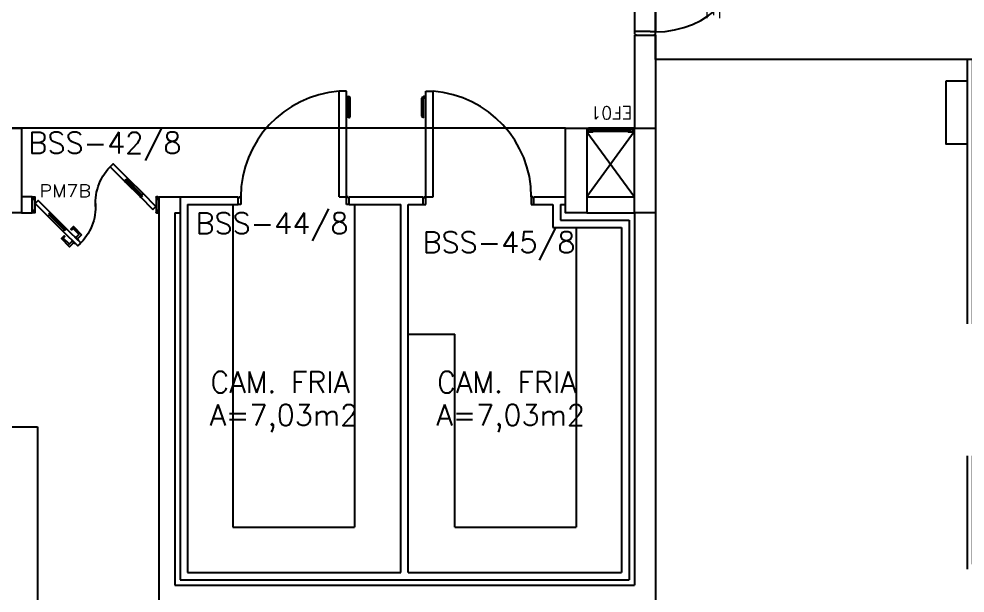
# Model space of a CAD drawing. Header units: millimetres. Extents: x 2046 to 2564, y 885 to 1120.
# Drawn here: x 2338.89 to 2347.84, y 926.98 to 932.41 of the extents above; entities that cross this region are included whole.
import ezdxf

# ---------------------------------------------------------------- set-up
doc = ezdxf.new("R2010")
doc.units = ezdxf.units.MM
doc.header["$LTSCALE"] = 10
doc.linetypes.add('DASHDOT2', pattern=[0.5, 0.25, -0.125, 0, -0.125])
doc.linetypes.add('HIDDEN', pattern=[0.375, 0.25, -0.125])
for name, color, linetype in [('AR-ALV', 2, 'Continuous'), ('AR-BANCADAS', 1, 'Continuous'), ('AR-DASH', 1, 'DASHDOT2'), ('AR-DIVISÓRIAS', 2, 'Continuous'), ('AR-ESCADA', 2, 'Continuous'), ('AR-ESQ', 1, 'Continuous'), ('AR-ESTC', 3, 'Continuous'), ('AR-PF-maçaneta', 1, 'Continuous'), ('AR-PF-mov', 1, 'Continuous'), ('AR-PF-pm1', 2, 'Continuous'), ('AR-PF-soleira', 1, 'Continuous'), ('AR-PISO', 1, 'Continuous'), ('AR-PORTA', 1, 'Continuous'), ('AR-PROJ', 1, 'HIDDEN'), ('AR-SHAFT', 1, 'Continuous'), ('BC- VISTA', 1, 'Continuous'), ('CAMARA FRIA-CONG', 1, 'Continuous'), ('DT-ESQ-PERFIL CADEIRA-C', 2, 'Continuous'), ('DT-ESQ-PERFIL CADEIRA-V', 1, 'Continuous'), ('DT-ESQ-VENEZIANA-C', 1, 'Continuous'), ('DT-ESQ-VENEZIANA-V', 1, 'Continuous'), ('DT-TXTESQ', 2, 'Continuous'), ('DT-TXTMOD', 1, 'Continuous'), ('ENDEREÇO', 2, 'Continuous'), ('ES-GUARDACORPO', 2, 'Continuous'), ('maçaneta', 1, 'Continuous'), ('mov', 1, 'Continuous'), ('PM-PERFIL U-C', 2, 'Continuous'), ('PM-TXT', 2, 'Continuous'), ('PM-VIDRO', 2, 'Continuous'), ('pm1', 2, 'Continuous'), ('pm2', 1, 'Continuous'), ('PROJ2', 1, 'HIDDEN'), ('TEXTO', 2, 'Continuous'), ('Área', 2, 'Continuous')]:
    doc.layers.add(name, color=color, linetype=linetype)
doc.styles.add('S10', font='simplex.shx', dxfattribs={"height": 0.1})
doc.styles.add('S12', font='simplex.shx', dxfattribs={"width": 1.1, "height": 0.12})
doc.styles.add('UNB-100', font='simplex.shx', dxfattribs={"height": 0.2})
doc.styles.add('UNB1-100', font='simplex.shx', dxfattribs={"height": 0.2})

# ---------------------------------------------------------------- blocks, each defined once
blk = doc.blocks.new('EF01-P')
at = {"layer": 'DT-ESQ-PERFIL CADEIRA-C', "ltscale": 0.1}
for points in [[(0.01, 0.0015), (0.01, 0.003), (0.0015, 0.003, 1), (0.0015, 0), (0.015, 0, 0.414214), (0.0165, 0.0015), (0.0165, 0.0335), (0.043, 0.0335)], [(0.043, 0.0065), (0.018, 0.0065), (0.018, 0.0165), (0.0165, 0.0165), (0.0165, 0.0065, 0.414214), (0.018, 0.005), (0.043, 0.005), (0.0565, 0.005, 1), (0.0565, 0.008), (0.043, 0.008), (0.043, 0.02), (0.043, 0.032), (0.0565, 0.032, 1), (0.0565, 0.035), (0.043, 0.035), (0.0165, 0.035, 0.414214), (0.015, 0.0335), (0.015, 0.0015), (0.0015, 0.0015)], [(0.0415, 0.02), (0.0415, 0.032, -0.414214), (0.043, 0.0335), (0.0565, 0.0335)], [(0.0415, 0.02), (0.0415, 0.008, 0.414214), (0.043, 0.0065), (0.0565, 0.0065)], [(0.407, 0.0065), (0.432, 0.0065), (0.432, 0.0165), (0.4335, 0.0165), (0.4335, 0.0065, -0.414214), (0.432, 0.005), (0.407, 0.005), (0.3935, 0.005, -1), (0.3935, 0.008), (0.407, 0.008), (0.407, 0.02), (0.407, 0.032), (0.3935, 0.032, -1), (0.3935, 0.035), (0.407, 0.035), (0.4335, 0.035, -0.414214), (0.435, 0.0335), (0.435, 0.0015), (0.4485, 0.0015)], [(0.4085, 0.02), (0.4085, 0.032, 0.414214), (0.407, 0.0335), (0.3935, 0.0335)], [(0.4085, 0.02), (0.4085, 0.008, -0.414214), (0.407, 0.0065), (0.3935, 0.0065)], [(0.44, 0.0015), (0.44, 0.003), (0.4485, 0.003, -1), (0.4485, 0), (0.435, 0, -0.414214), (0.4335, 0.0015), (0.4335, 0.0335), (0.407, 0.0335)]]:
    blk.add_lwpolyline(points, format="xyb", dxfattribs=at)
at = {"layer": 'DT-ESQ-PERFIL CADEIRA-V', "ltscale": 0.1}
blk.add_line((0.015, 0), (0.435, 0), dxfattribs=at)
at = {"layer": 'DT-ESQ-VENEZIANA-C', "ltscale": 0.1}
for p, q in [((0.043, 0.0105), (0.407, 0.0105)), ((0.043, 0.009), (0.407, 0.009))]:
    blk.add_line(p, q, dxfattribs=at)
at = {"layer": 'DT-ESQ-VENEZIANA-V', "ltscale": 0.1}
blk.add_line((0.043, 0.031), (0.407, 0.031), dxfattribs=at)
at = {"layer": 'DT-TXTESQ', "ltscale": 0.1, "style": 'S12'}
blk.add_text('EF01', height=0.12, dxfattribs=at).set_placement((0.0192, -0.205))
at = {"layer": 'DT-TXTMOD', "ltscale": 0.1, "style": 'S10', "flags": 3}
blk.add_attdef('EF01', (0.0208, -0.14), '', height=0.1, dxfattribs=at)
blk = doc.blocks.new('ES-2P-1PAV-D')
at = {"layer": 'AR-DASH'}
for p, q in [((5.5781, -2.4698), (6.5692, -1.8901)), ((5.4619, -2.5955), (5.5781, -2.4182)), ((5.5781, -2.4182), (5.5781, -2.4698)), ((4.6489, -2.9309), (5.4795, -2.516)), ((5.4795, -2.516), (5.4619, -2.5955))]:
    blk.add_line(p, q, dxfattribs=at)
at = {"layer": 'AR-ESTC'}
for points in [[(4.55, -1.35), (4.55, -1.32), (4.55, -0.775), (4.75, -0.775), (4.75, -1.32), (4.75, -1.35), (4.75, -3.9), (4.55, -3.9)], [(2.75, -0.975), (2.95, -0.975), (2.95, -1.575), (2.75, -1.575)]]:
    blk.add_lwpolyline(points, close=True, dxfattribs=at)
at = {"layer": 'AR-PISO'}
for p, q in [((6.35, 0.775), (0, 0.775)), ((0, -0.775), (0, 0.775)), ((6.35, 0.775), (6.35, -0.775)), ((4.55, -0.775), (0, -0.775)), ((4.8, -0.9), (6.3, -0.9)), ((4.8, -1.2), (6.3, -1.2)), ((4.8, -1.5), (6.3, -1.5)), ((4.8, -1.8), (6.3, -1.8)), ((4.8, -2.1), (6.2103, -2.1)), ((4.8, -2.4), (5.6974, -2.4)), ((4.8, -2.7), (5.1112, -2.7))]:
    blk.add_line(p, q, dxfattribs=at)
at = {"layer": 'ES-GUARDACORPO'}
for p, q in [((4.75, -0.775), (4.75, -0.775)), ((4.8, -0.9), (4.8, -0.775)), ((6.3, -0.775), (6.3, -2.0475)), ((6.35, -0.775), (6.35, -2.0183)), ((4.8, -2.8555), (4.8, -0.9))]:
    blk.add_line(p, q, dxfattribs=at)
for centre in [(4.775, -0.775), (6.325, -0.775)]:
    blk.add_arc(centre, 0.025, 0, 180, dxfattribs=at)
at = {"layer": 'PROJ2'}
for p, q in [((2.95, -0.775), (2.95, -5.6)), ((3, -0.775), (3, -5.55)), ((4.5, -3.9), (4.5, -0.775)), ((4.5, -0.9), (3, -0.9)), ((4.5, -1.2), (3, -1.2)), ((4.5, -1.5), (3, -1.5)), ((4.5, -1.8), (3, -1.8)), ((6.3, -2.0475), (6.3, -5.55)), ((6.35, -2.0183), (6.35, -5.6)), ((4.5, -2.1), (3, -2.1)), ((4.5, -2.4), (3, -2.4)), ((5.6974, -2.4), (6.3, -2.4)), ((4.5, -2.7), (3, -2.7)), ((5.1112, -2.7), (6.3, -2.7)), ((4.8, -3.9), (4.8, -2.8555)), ((4.5, -3), (3, -3)), ((4.8, -3), (6.3, -3)), ((4.5, -3.3), (3, -3.3)), ((4.5, -3.6), (3, -3.6)), ((4.5, -3.9), (3, -3.9)), ((4.5, -3.9), (4.5, -4.025)), ((4.55, -3.9), (4.55, -4.025)), ((4.75, -3.9), (4.75, -4.025)), ((4.8, -3.9), (6.3, -3.9)), ((4.8, -3.9), (4.8, -4.025)), ((6.3, -5.55), (3, -5.55)), ((6.35, -5.6), (2.95, -5.6))]:
    blk.add_line(p, q, dxfattribs=at)
at = {"layer": 'PROJ2', "ltscale": 0.01}
for p, q in [((4.55, -0.775), (4.55, -0.775)), ((4.8, -3.3), (6.3, -3.3)), ((4.8, -3.6), (6.3, -3.6))]:
    blk.add_line(p, q, dxfattribs=at)
at = {"layer": 'PROJ2'}
for centre in [(4.525, -4.025), (4.775, -4.025)]:
    blk.add_arc(centre, 0.025, 180, 0, dxfattribs=at)
blk = doc.blocks.new('pcf-alv-01p-esq')
at = {"layer": 'AR-PF-maçaneta'}
blk.add_line((0.13, 0.3425), (0.13, 0.9575), dxfattribs=at)
for points in [[(0.09, 0.9575), (0.105, 0.9575), (0.105, 0.9625), (0.095, 0.9675), (0.08, 0.9675), (0.08, 0.9325), (0.095, 0.9325), (0.105, 0.9375), (0.105, 0.9425), (0.09, 0.9425)], [(0.13, 0.3575), (0.09, 0.3575), (0.09, 0.3425), (0.15, 0.3425), (0.15, 0.9575), (0.09, 0.9575), (0.09, 0.9425), (0.13, 0.9425)], [(0.09, 0.3425), (0.105, 0.3425), (0.105, 0.3375), (0.095, 0.3325), (0.08, 0.3325), (0.08, 0.3675), (0.095, 0.3675), (0.105, 0.3625), (0.105, 0.3575), (0.09, 0.3575)]]:
    blk.add_lwpolyline(points, dxfattribs=at)
at = {"layer": 'AR-PF-mov'}
blk.add_arc((0.03, 0.2), 0.9, 0, 90, dxfattribs=at)
at = {"layer": 'AR-PF-pm1'}
for p, q in [((0, 0.01), (0, 0.19)), ((0.01, 0.19), (0, 0.19)), ((0.01, 0.2), (0.03, 0.2)), ((0.01, 0.2), (0.01, 0.19)), ((0.03, 0.2), (0.03, 0.15)), ((0.95, 0.2), (0.93, 0.2)), ((0.93, 0.2), (0.93, 0.15)), ((0.95, 0.2), (0.95, 0.19)), ((0.95, 0.19), (0.96, 0.19)), ((0.96, 0.01), (0.96, 0.19)), ((0.03, 0.15), (0.035, 0.15)), ((0.035, 0.15), (0.035, 0)), ((0.93, 0.15), (0.925, 0.15)), ((0.925, 0.15), (0.925, 0)), ((0.01, 0.01), (0, 0.01)), ((0.01, 0), (0.01, 0.01)), ((0.035, 0), (0.01, 0)), ((0.925, 0), (0.95, 0)), ((0.95, 0), (0.95, 0.01)), ((0.95, 0.01), (0.96, 0.01))]:
    blk.add_line(p, q, dxfattribs=at)
blk.add_lwpolyline([(0.08, 1.1), (0.08, 0.2), (0.03, 0.2), (0.03, 1.1)], close=True, dxfattribs=at)
at = {"layer": 'AR-PF-soleira'}
for p, q in [((0.08, 0.2), (0.93, 0.2)), ((0.035, 0), (0.925, 0))]:
    blk.add_line(p, q, dxfattribs=at)
at = {"layer": 'PM-TXT', "style": 'S12', "width": 1.1}
blk.add_attdef('PF', (0.2186, 0.6852), '', height=0.12, dxfattribs=at)
at = {"layer": 'PM-TXT', "style": 'S12', "width": 1.1, "flags": 1}
for tag, p in [('LARGURA', (0.2186, 0.4852)), ('ALVENARIA-GESSO', (0.2186, 0.2852)), ('VISOR', (0.2186, 0.0852)), ('FERRAGEM', (0.2186, -0.1148))]:
    blk.add_attdef(tag, p, '', height=0.12, dxfattribs=at)
blk = doc.blocks.new('PM7B')
at = {"layer": 'maçaneta'}
for points in [[(0.7317, -0.2081), (0.7706, -0.247), (0.7848, -0.2329), (0.7576, -0.2056, -0.414214), (0.7576, -0.2035), (0.8131, -0.148), (0.8272, -0.1622), (0.8343, -0.1551), (0.8095, -0.1303)], [(0.806, -0.2824), (0.8449, -0.3213), (0.9227, -0.2435), (0.8979, -0.2187), (0.8908, -0.2258), (0.905, -0.2399), (0.8495, -0.2954, -0.414214), (0.8474, -0.2954), (0.8201, -0.2682)], [(0.8449, -0.3213), (0.806, -0.2824), (0.8201, -0.2682), (0.8474, -0.2954, 0.414214), (0.8495, -0.2954), (0.905, -0.2399), (0.8908, -0.2258), (0.8979, -0.2187), (0.9227, -0.2435)]]:
    blk.add_lwpolyline(points, format="xyb", close=True, dxfattribs=at)
for points in [[(0.7918, -0.2258), (0.7636, -0.2541), (0.7671, -0.2576), (0.7954, -0.2293)], [(0.7918, -0.2258), (0.7636, -0.2541), (0.7671, -0.2576), (0.7954, -0.2293)], [(0.8272, -0.2612), (0.7989, -0.2894), (0.7954, -0.2859), (0.8237, -0.2576)], [(0.8272, -0.2612), (0.7989, -0.2894), (0.7954, -0.2859), (0.8237, -0.2576)]]:
    blk.add_lwpolyline(points, close=True, dxfattribs=at)
at = {"layer": 'mov'}
for centre, start, end in [((0.0994, 0.0888), 356.80287, 46.39924), ((1.1006, 0.0612), 176.80287, 226.39924)]:
    blk.add_arc(centre, 0.5014, start, end, dxfattribs=at)
at = {"layer": 'PM-PERFIL U-C'}
for p, q in [((0, 0.12), (0, 0.1385)), ((0.002, 0.12), (0, 0.12)), ((0.0015, 0.14), (0.01, 0.14)), ((0.0105, 0.138), (0.002, 0.138)), ((0.002, 0.138), (0.002, 0.12)), ((0.01, 0.14), (0.01, 0.1485)), ((0.0115, 0.15), (0.0235, 0.15)), ((0.023, 0.148), (0.012, 0.148)), ((0.012, 0.148), (0.012, 0.1395)), ((0.023, 0.148), (0.023, 0.002)), ((0.025, 0.1485), (0.025, 0.0015)), ((1.175, 0.1485), (1.175, 0.0015)), ((1.1885, 0.15), (1.1765, 0.15)), ((1.177, 0.148), (1.188, 0.148)), ((1.177, 0.148), (1.177, 0.002)), ((1.188, 0.148), (1.188, 0.1395)), ((1.1895, 0.138), (1.198, 0.138)), ((1.19, 0.14), (1.19, 0.1485)), ((1.1985, 0.14), (1.19, 0.14)), ((1.198, 0.138), (1.198, 0.12)), ((1.198, 0.12), (1.2, 0.12)), ((1.2, 0.12), (1.2, 0.1385)), ((0, 0.0115), (0, 0.03)), ((0, 0.03), (0.002, 0.03)), ((0.01, 0.01), (0.0015, 0.01)), ((0.002, 0.03), (0.002, 0.012)), ((0.002, 0.012), (0.0105, 0.012)), ((0.01, 0.0015), (0.01, 0.01)), ((0.0235, 0), (0.0115, 0)), ((0.012, 0.0105), (0.012, 0.002)), ((0.012, 0.002), (0.023, 0.002)), ((1.1765, 0), (1.1885, 0)), ((1.188, 0.002), (1.177, 0.002)), ((1.188, 0.0105), (1.188, 0.002)), ((1.198, 0.012), (1.1895, 0.012)), ((1.19, 0.01), (1.1985, 0.01)), ((1.19, 0.0015), (1.19, 0.01)), ((1.198, 0.03), (1.198, 0.012)), ((1.2, 0.03), (1.198, 0.03)), ((1.2, 0.0115), (1.2, 0.03))]:
    blk.add_line(p, q, dxfattribs=at)
for centre, start, end in [((0.0015, 0.1385), 90, 180), ((0.0115, 0.1485), 90, 180), ((0.0105, 0.1395), 270, 0), ((0.0235, 0.1485), 0, 90), ((1.1765, 0.1485), 90, 180), ((1.1895, 0.1395), 180, 270), ((1.1885, 0.1485), 0, 90), ((1.1985, 0.1385), 0, 90), ((0.0015, 0.0115), 180, 270), ((0.0115, 0.0015), 180, 270), ((0.0105, 0.0105), 0, 90), ((0.0235, 0.0015), 269.93864, 0), ((1.1765, 0.0015), 180, 270.06136), ((1.1895, 0.0105), 90, 180), ((1.1885, 0.0015), 270, 0), ((1.1985, 0.0115), 270, 0)]:
    blk.add_arc(centre, 0.0015, start, end, dxfattribs=at)
at = {"layer": 'PM-VIDRO'}
for p, q in [((0.1607, 0.1707), (0.3021, 0.3122)), ((0.3092, 0.3051), (0.1677, 0.1637)), ((0.8908, -0.1551), (1.0323, -0.0137)), ((1.0393, -0.0207), (0.8979, -0.1622))]:
    blk.add_line(p, q, dxfattribs=at)
at = {"layer": 'pm1'}
for p, q in [((0.3021, 0.3122), (0.2915, 0.3228)), ((0.3021, 0.3122), (0.3092, 0.3192)), ((0.3268, 0.3016), (0.3092, 0.3192)), ((0.3162, 0.3122), (0.3092, 0.3051)), ((0.3198, 0.2945), (0.3092, 0.3051)), ((0.3268, 0.3016), (0.3198, 0.2945)), ((0.0296, 0.0609), (0.1501, 0.1813)), ((0.1501, 0.1813), (0.1607, 0.1707)), ((0.1783, 0.1531), (0.0579, 0.0326)), ((0.1536, 0.1637), (0.1607, 0.1707)), ((0.1713, 0.146), (0.1536, 0.1637)), ((0.1677, 0.1637), (0.1607, 0.1566)), ((0.1677, 0.1637), (0.1783, 0.1531)), ((0.1783, 0.1531), (0.1713, 0.146)), ((0.0579, 0.0326), (0.0296, 0.0609)), ((1.0217, -0.0031), (1.0287, 0.004)), ((1.0287, 0.004), (1.0464, -0.0137)), ((1.0323, -0.0137), (1.0393, -0.0066)), ((1.0464, -0.0137), (1.0393, -0.0207)), ((0.8732, -0.1516), (0.8802, -0.1445)), ((0.8732, -0.1516), (0.8908, -0.1692)), ((0.8802, -0.1445), (0.8908, -0.1551)), ((0.8838, -0.1622), (0.8908, -0.1551)), ((0.8979, -0.1622), (0.8908, -0.1692)), ((0.8979, -0.1622), (0.9085, -0.1728))]:
    blk.add_line(p, q, dxfattribs=at)
for points in [[(0.2915, 0.3228), (0.4329, 0.4642), (0.4612, 0.4359), (0.3198, 0.2945)], [(1.0323, -0.0137), (1.0217, -0.0031), (1.1421, 0.1174), (1.1704, 0.0891), (1.0499, -0.0313), (1.0393, -0.0207)], [(0.9085, -0.1728), (0.7671, -0.3142), (0.7388, -0.2859), (0.8732, -0.1516)]]:
    blk.add_lwpolyline(points, dxfattribs=at)
at = {"layer": 'pm2'}
for p, q in [((0.1501, 0.1813), (0.2915, 0.3228)), ((0.3198, 0.2945), (0.1783, 0.1531)), ((0.8802, -0.1445), (1.0217, -0.0031)), ((1.0499, -0.0313), (0.9085, -0.1728))]:
    blk.add_line(p, q, dxfattribs=at)
at = {"layer": 'PM-TXT', "style": 'S12', "width": 1.1}
blk.add_attdef('PM', (0.149, -0.0084), '', height=0.12, dxfattribs=at)
blk = doc.blocks.new('BCP21')
at = {"layer": 'BC- VISTA'}
blk.add_lwpolyline([(0.8, 0), (0.8, -2.15), (0, -2.15), (0, 0)], close=True, dxfattribs=at)

msp = doc.modelspace()

# ---------------------------------------------------------------- linework, layer by layer
at = {"layer": 'AR-ALV'}
for p, q in [((2344.7109, 932.2599), (2344.7109, 931.3774)), ((2344.7109, 932.2599), (2344.9109, 932.2599)), ((2344.9109, 932.2599), (2344.9109, 931.3774)), ((2340.2109, 930.7274), (2340.2109, 926.8024)), ((2340.2109, 930.7274), (2340.4109, 930.7274)), ((2340.4109, 930.7274), (2340.4109, 930.5774)), ((2344.2609, 930.7274), (2344.7109, 930.7274)), ((2340.3609, 930.5774), (2340.3609, 927.0524)), ((2340.3609, 930.5774), (2340.4109, 930.5774)), ((2344.2609, 930.5774), (2344.7109, 930.5774)), ((2344.7109, 930.5774), (2344.7109, 927.0524)), ((2344.9109, 930.5774), (2344.9109, 922.2524)), ((2340.3609, 927.0524), (2344.7109, 927.0524))]:
    msp.add_line(p, q, dxfattribs=at)
msp.add_lwpolyline([(2338.9109, 930.5774), (2339.0109, 930.5774), (2339.0109, 930.7274), (2338.9109, 930.7274)], dxfattribs=at)
at = {"layer": 'AR-DIVISÓRIAS'}
for p, q in [((2340.4109, 930.7274), (2340.4109, 927.1024)), ((2340.4109, 930.7274), (2340.9609, 930.7274)), ((2340.4809, 930.6574), (2340.4809, 927.1724)), ((2340.4809, 930.6574), (2340.9609, 930.6574)), ((2340.9609, 930.6574), (2340.9609, 930.7274)), ((2342.0109, 930.7274), (2342.7109, 930.7274)), ((2342.0109, 930.6574), (2342.0109, 930.7274)), ((2342.0109, 930.6574), (2342.5009, 930.6574)), ((2342.5009, 927.1724), (2342.5009, 930.6574)), ((2342.5709, 930.6574), (2342.7359, 930.6574)), ((2342.5709, 927.1724), (2342.5709, 930.6574)), ((2342.7109, 930.6574), (2342.7109, 930.7274)), ((2343.7609, 930.6574), (2343.7609, 930.7274)), ((2343.7609, 930.7274), (2344.0609, 930.7274)), ((2343.7609, 930.6574), (2343.9409, 930.6574)), ((2343.9409, 930.6574), (2343.9409, 930.4374)), ((2344.0109, 930.6574), (2344.0609, 930.6574)), ((2344.0109, 930.6574), (2344.0109, 930.5074)), ((2344.0109, 930.5074), (2344.6609, 930.5074)), ((2344.6609, 930.5074), (2344.6609, 927.1024)), ((2343.9409, 930.4374), (2344.5909, 930.4374)), ((2344.5909, 930.4374), (2344.5909, 927.1724)), ((2340.4809, 927.1724), (2342.5009, 927.1724)), ((2342.5709, 927.1724), (2344.5909, 927.1724)), ((2340.4109, 927.1024), (2344.6609, 927.1024))]:
    msp.add_line(p, q, dxfattribs=at)
at = {"layer": 'AR-ESTC'}
for points in [[(2338.9109, 930.5774), (2338.7109, 930.5774), (2338.7109, 931.3774), (2338.9109, 931.3774)], [(2344.2609, 930.5774), (2344.0609, 930.5774), (2344.0609, 931.3774), (2344.2609, 931.3774)], [(2344.9109, 930.5774), (2344.7109, 930.5774), (2344.7109, 931.3774), (2344.9109, 931.3774)]]:
    msp.add_lwpolyline(points, close=True, dxfattribs=at)
at = {"layer": 'AR-PROJ', "ltscale": 2.5}
msp.add_line((2344.0609, 931.3774), (2290.9109, 931.3774), dxfattribs=at)
at = {"layer": 'AR-PROJ'}
msp.add_line((2344.7109, 930.7274), (2344.7109, 931.3774), dxfattribs=at)
at = {"layer": 'AR-SHAFT'}
for p, q in [((2344.7094, 931.3424), (2344.2609, 930.7274)), ((2344.2624, 931.3424), (2344.7109, 930.7274))]:
    msp.add_line(p, q, dxfattribs=at)
at = {"layer": 'CAMARA FRIA-CONG'}
for p, q in [((2340.9109, 930.6574), (2340.9109, 927.6024)), ((2342.0609, 930.6574), (2342.0609, 927.6024)), ((2344.1609, 930.4274), (2344.1609, 927.6024)), ((2342.5709, 929.4274), (2343.0109, 929.4274)), ((2343.0109, 927.6024), (2343.0109, 929.4274)), ((2340.9109, 927.6024), (2342.0609, 927.6024)), ((2343.0109, 927.6024), (2344.1609, 927.6024))]:
    msp.add_line(p, q, dxfattribs=at)
at = {"layer": 'maçaneta'}
for p, q in [((2341.9859, 931.6774), (2342.0059, 931.6774)), ((2341.9859, 931.6624), (2342.0059, 931.6624)), ((2342.0059, 931.4774), (2342.0059, 931.6624)), ((2342.0209, 931.4924), (2342.0209, 931.6624)), ((2342.7009, 931.4924), (2342.7009, 931.6624)), ((2342.7359, 931.6774), (2342.7159, 931.6774)), ((2342.7359, 931.6624), (2342.7159, 931.6624)), ((2342.7159, 931.4774), (2342.7159, 931.6624))]:
    msp.add_line(p, q, dxfattribs=at)
for centre, start, end in [((2342.0059, 931.6624), 360, 90), ((2342.7159, 931.6624), 90, 180), ((2342.0059, 931.4924), 270, 360), ((2342.7159, 931.4924), 180, 270)]:
    msp.add_arc(centre, 0.015, start, end, dxfattribs=at)
at = {"layer": 'mov'}
for centre, start, end in [((2341.9909, 930.7252), 94.28167, 179.87268), ((2342.7309, 930.7252), 0.12732, 85.71833)]:
    msp.add_arc(centre, 1.005, start, end, dxfattribs=at)
at = {"layer": 'pm1'}
for p, q in [((2341.9859, 931.7274), (2341.9159, 931.7274)), ((2341.9159, 930.7274), (2341.9159, 931.7274)), ((2341.9859, 931.7274), (2341.9859, 931.7274)), ((2341.9859, 930.6574), (2341.9859, 931.7274)), ((2342.7359, 931.7274), (2342.8059, 931.7274)), ((2342.7359, 931.7274), (2342.7359, 931.7274)), ((2342.7359, 930.6574), (2342.7359, 931.7274)), ((2342.8059, 930.7274), (2342.8059, 931.7274)), ((2340.9709, 930.7174), (2340.9609, 930.7174)), ((2340.9609, 930.6674), (2340.9609, 930.7174)), ((2340.9859, 930.6574), (2340.9609, 930.6574)), ((2340.9709, 930.7274), (2340.9859, 930.7274)), ((2340.9709, 930.7274), (2340.9709, 930.7174)), ((2340.9859, 930.7274), (2340.9859, 930.6574)), ((2341.9159, 930.7274), (2341.9859, 930.7274)), ((2341.9859, 930.7274), (2341.9859, 930.7274)), ((2342.0009, 930.7274), (2341.9859, 930.7274)), ((2342.0109, 930.6574), (2341.9859, 930.6574)), ((2342.0009, 930.7274), (2342.0009, 930.7174)), ((2342.7109, 930.6574), (2342.7359, 930.6574)), ((2342.7209, 930.7274), (2342.7209, 930.7174)), ((2342.7209, 930.7274), (2342.8059, 930.7274)), ((2342.7359, 930.7274), (2342.7359, 930.7274)), ((2343.7509, 930.7274), (2343.7359, 930.7274)), ((2343.7359, 930.7274), (2343.7359, 930.6574)), ((2343.7359, 930.6574), (2343.7609, 930.6574)), ((2343.7509, 930.7274), (2343.7509, 930.7174)), ((2343.7509, 930.7174), (2343.7609, 930.7174)), ((2343.7609, 930.6674), (2343.7609, 930.7174))]:
    msp.add_line(p, q, dxfattribs=at)
at = {"layer": 'pm2'}
for p, q in [((2342.0009, 930.7174), (2342.0109, 930.7174)), ((2342.7209, 930.7174), (2342.7109, 930.7174))]:
    msp.add_line(p, q, dxfattribs=at)

# ---------------------------------------------------------------- block references
at = {"layer": 'AR-BANCADAS'}
msp.add_blockref('BCP21', (2338.2609, 928.5524), dxfattribs=at)
at = {"layer": 'AR-ESCADA'}
msp.add_blockref('ES-2P-1PAV-D', (2344.9109, 932.8024), dxfattribs=at)
at = {"layer": 'AR-ESQ', "rotation": 180}
msp.add_blockref('EF01-P', (2344.7109, 931.3774), dxfattribs=at)
at = {"layer": 'AR-PORTA', "rotation": 270}
msp.add_blockref('pcf-alv-01p-esq', (2344.7109, 933.2199), dxfattribs=at).add_auto_attribs({'PF': 'PCF-E'})
at = {"layer": 'AR-PORTA'}
ref = msp.add_blockref('PM7B', (2340.2109, 930.5774), dxfattribs=dict(at, xscale=-1))
ref.add_attrib('PM', 'PM7B', (2339.0812, 930.7256), dxfattribs={"layer": 'PM-TXT', "height": 0.12, "style": 'S12', "width": 1.1})

# ---------------------------------------------------------------- texts
at = {"layer": 'ENDEREÇO', "style": 'UNB1-100'}
for s, p in [('BSS-42/8', (2338.9752, 931.1394)), ('BSS-44/8', (2340.5568, 930.3779)), ('BSS-45/8', (2342.7052, 930.1969))]:
    msp.add_text(s, height=0.2, dxfattribs=at).set_placement(p)
at = {"layer": 'TEXTO', "style": 'UNB-100'}
for p in [(2340.6979, 928.8737), (2342.843, 928.8735)]:
    msp.add_text('CAM. FRIA', height=0.2, dxfattribs=at).set_placement(p)
at = {"layer": 'Área', "style": 'UNB-100'}
for p in [(2340.6912, 928.5625), (2342.8376, 928.5625)]:
    msp.add_text('A=7,03m2', height=0.2, dxfattribs=at).set_placement(p)

doc.saveas('drawing.dxf')
